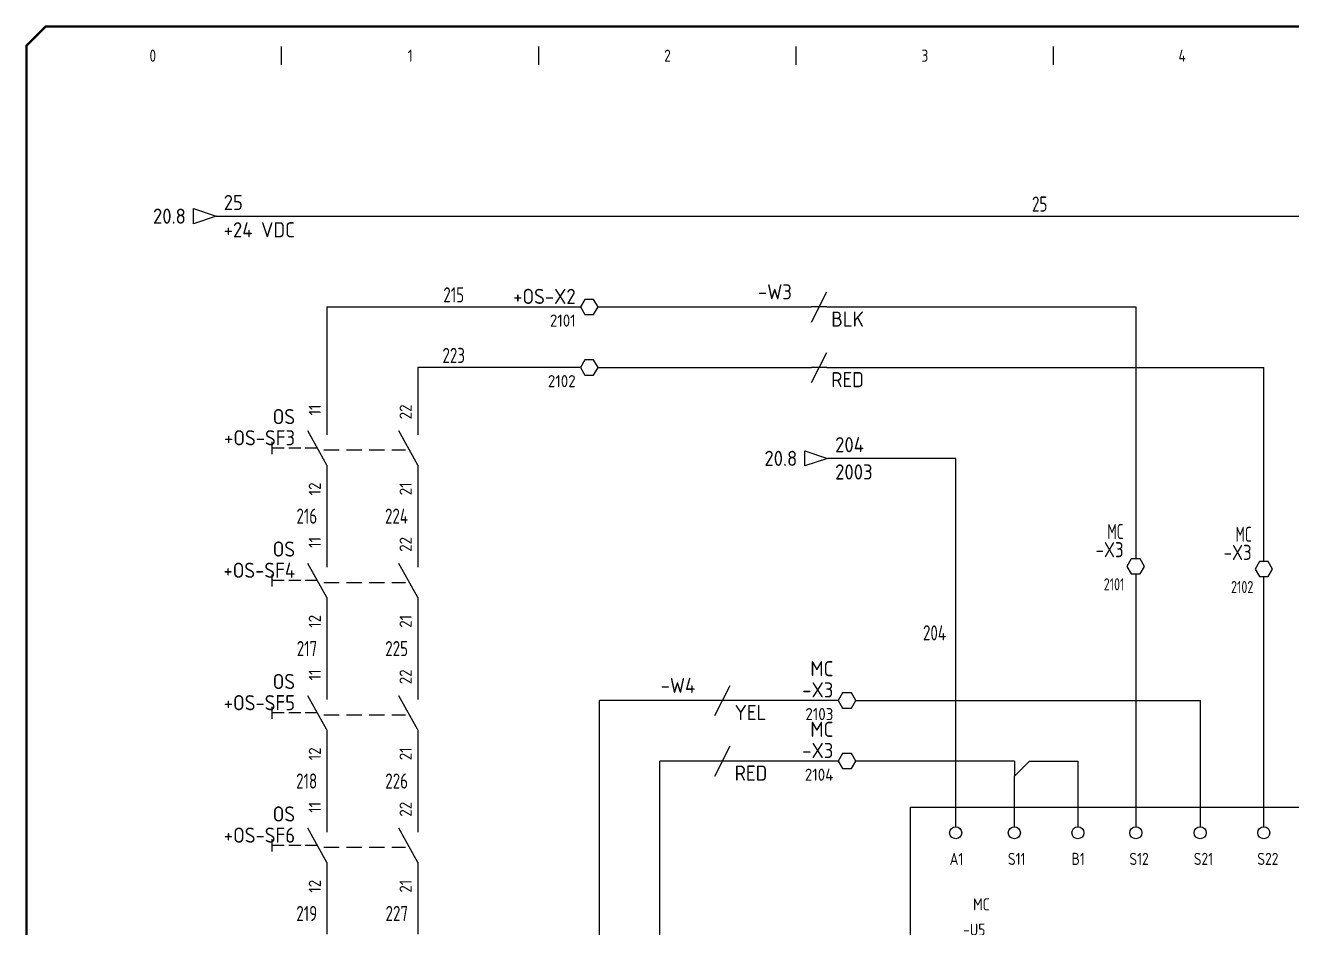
# Model space of a CAD drawing. Header units: millimetres. Extents: x 0 to 840, y 0 to 593.
# Drawn here: x 0.4 to 418.7, y 295 to 593 of the extents above; entities that cross this region are included whole.
import ezdxf
from ezdxf.enums import TextEntityAlignment as Align

# ---------------------------------------------------------------- set-up
doc = ezdxf.new("R2010")
doc.units = ezdxf.units.MM
doc.header["$LTSCALE"] = 10
doc.header["$MEASUREMENT"] = 0
doc.linetypes.add('DASHED', pattern=[0.75, 0.5, -0.25])
for name, color, linetype in [('BLK_1.0mm^2', 7, 'Continuous'), ('BLK_16.0mm^2', 7, 'Continuous'), ('BLU_1.0mm^2', 5, 'Continuous'), ('DESC', 150, 'Continuous'), ('GRY_1.5mm^2', 9, 'Continuous'), ('LINK', 9, 'DASHED'), ('LOC', 8, 'Continuous'), ('MISC', 7, 'Continuous'), ('RED_0.5mm^2', 1, 'Continuous'), ('RED_1.0mm^2', 1, 'Continuous'), ('SYMS', 7, 'Continuous'), ('TAGS', 150, 'Continuous'), ('TERMS', 123, 'Continuous'), ('TITLE', 7, 'Continuous'), ('WIRENO', 72, 'Continuous'), ('WIREREF_DEST', 52, 'Continuous'), ('XREF', 7, 'Continuous'), ('YEL_1.0mm^2', 2, 'Continuous')]:
    doc.layers.add(name, color=color, linetype=linetype)
doc.styles.add('ITALIC', font='ITALIC')
doc.styles.add('SIMPLEX', font='simplex')
doc.styles.add('WD_IEC', font='isocp2.shx', dxfattribs={"width": 0.9, "height": 4})

# ---------------------------------------------------------------- blocks, each defined once
blk = doc.blocks.new('VDV1_28')
for centre in [(14.88, 72.25), (34.25, 72.25), (55.25, 72.25), (74.38, 72.25), (95.62, 72.25), (116.62, 72.25), (158.62, 72.25), (197.12, 72.25), (256.5, 72.25), (277.38, 72.25), (319.62, 72.25), (14.88, 8.5), (34, 8.5), (74.75, 8.5), (96, 8.5), (117, 8.5), (158.75, 8.5), (197.5, 8.5), (217.88, 8.5), (237.12, 8.5), (256.25, 8.5), (277.5, 8.5), (320, 8.5)]:
    blk.add_circle(centre, 2)
at = {"layer": 'BLK_16.0mm^2'}
blk.add_line((197.5, 6.5), (197.5, 6.5), dxfattribs=at)
at = {"layer": 'SYMS'}
for p, q in [((0, 80.75), (337, 80.75)), ((0, 0), (0, 80.75)), ((337, 80.75), (337, 0)), ((337, 0), (0, 0))]:
    blk.add_line(p, q, dxfattribs=at)
at = {"style": 'WD_IEC', "flags": 1}
for tag, p, height in [('X4TERM01', (12.88, 72.25), 0.256), ('X2TERM01', (14.88, 74.25), 0.256), ('X2TERM02', (34.25, 74.25), 0.256), ('X2TERM03', (55.25, 74.25), 0.256), ('X2TERM04', (74.38, 74.25), 0.256), ('X2TERM05', (95.62, 74.25), 0.256), ('X2TERM06', (116.62, 74.25), 0.256), ('X2TERM07', (158.62, 74.25), 0.256), ('X2TERM08', (197.12, 74.25), 0.256), ('X2TERM09', (256.5, 74.25), 0.256), ('X2TERM10', (277.38, 74.25), 0.256), ('X2TERM11', (319.62, 74.25), 0.256), ('X1TERM11', (321.62, 72.25), 0.256), ('X4TERM12', (12.88, 8.5), 0.256), ('X1TERM23', (322, 8.5), 0.256), ('X8TERM12', (14.88, 6.5), 0.256), ('X8TERM13', (34, 6.5), 0.256), ('X8TERM14', (74.75, 6.5), 0.256), ('X8TERM15', (96, 6.5), 0.256), ('X8TERM16', (117, 6.5), 0.256), ('X8TERM17', (158.75, 6.5), 0.256), ('X8TERM12', (197.5, 6.38), 0.005), ('X8TERM18', (197.5, 6.5), 0.256), ('X8TERM19', (217.88, 6.5), 0.256), ('X8TERM20', (237.12, 6.5), 0.256), ('X8TERM21', (256.25, 6.5), 0.256), ('X8TERM22', (277.5, 6.5), 0.256), ('X8TERM23', (320, 6.5), 0.256), ('FAMILY', (0, 0), 0.02), ('CAT', (0, 0), 0.02), ('MFG', (0, 0), 0.02), ('ASSYCODE', (0, 0), 0.02)]:
    blk.add_attdef(tag, p, '', height=height, dxfattribs=at)
at = {"style": 'WD_IEC'}
for tag, p in [('DESC1', (345.5, 44.62)), ('DESC2', (345.5, 38.25)), ('INST', (346.29, 29.39)), ('LOC', (347.11, 23.3))]:
    blk.add_attdef(tag, p, '', height=4, dxfattribs=at)
blk.add_attdef('TAG1', text='', height=4, dxfattribs=at).set_placement((21, 38.25), align=Align.CENTER)
at = {"layer": 'SYMS', "style": 'WD_IEC'}
for tag, p in [('TERM01', (12.88, 61.62)), ('TERM02', (32.12, 61.62)), ('TERM03', (53.12, 61.62)), ('TERM04', (72.25, 61.62)), ('TERM05', (93.5, 61.62)), ('TERM06', (114.5, 61.62)), ('TERM07', (156.5, 61.62)), ('TERM08', (195, 61.62)), ('TERM09', (247.95, 61.62)), ('TERM10', (268.83, 61.62)), ('TERM11', (310.62, 61.62)), ('TERM12', (10.62, 14.88)), ('TERM13', (29.75, 14.88)), ('TERM14', (63.88, 14.88)), ('TERM15', (92.12, 14.88)), ('TERM16', (113.12, 14.88)), ('TERM17', (156.62, 14.88)), ('TERM18', (195.38, 14.88)), ('TERM19', (214.27, 14.88)), ('TERM20', (233.52, 14.88)), ('TERM21', (253.43, 14.88)), ('TERM22', (274.08, 14.88)), ('TERM23', (317.88, 14.88))]:
    blk.add_attdef(tag, p, '', height=4, dxfattribs=at)
blk = doc.blocks.new('acade_title')
at = {"layer": 'SYMS'}
for p, q in [((85, 580), (85, 586)), ((170, 580), (170, 586)), ((255, 580), (255, 586)), ((340, 580), (340, 586))]:
    blk.add_line(p, q, dxfattribs=at)
at = {"layer": 'TITLE', "const_width": 0.784}
blk.add_lwpolyline([(765.79, 7.07), (765.79, 586.36), (759.5, 592.64), (7.07, 592.64), (0.79, 586.36), (0.79, 7.07), (7.07, 0.79), (759.5, 0.79)], close=True, dxfattribs=at)
at = {"layer": 'SYMS', "style": 'WD_IEC', "width": 0.9}
for s, p in [('0', (42.5, 581)), ('1', (127.5, 581)), ('2', (212.5, 581)), ('3', (297.5, 581)), ('4', (382.5, 581))]:
    blk.add_text(s, height=4, dxfattribs=at).set_placement(p, align=Align.CENTER)
at = {"layer": 'TITLE', "color": 1, "style": 'ITALIC'}
for tag, height, p in [('TITLE#1', 3, (806.47, 85.58)), ('TITLE#2', 3, (806.47, 80.5)), ('TITLE#3', 3, (806.47, 75.41)), ('TITLE#4', 3, (806.47, 70.33)), ('DWG#', 4, (806.47, 20.76))]:
    blk.add_attdef(tag, text='', height=height, dxfattribs=at).set_placement(p, align=Align.CENTER)
at = {"layer": 'TITLE', "color": 1, "style": 'SIMPLEX'}
blk.add_attdef('CAD#', (772.63, 49.19), '', height=2.5, rotation=90, dxfattribs=at)
at = {"layer": 'TITLE', "color": 1}
for tag, p, height, style in [('ENGINEER', (783.37, 49.19), 2.5, 'ITALIC'), ('CHKDBY', (813.2, 49.2), 2.5, 'ITALIC'), ('JOB#', (789.06, 41.3), 2.5, 'SIMPLEX'), ('DRAWNBY', (814.95, 41.3), 2.5, 'ITALIC'), ('SCALE', (786.29, 33.76), 2.5, 'SIMPLEX'), ('DATE', (812.8, 33.76), 2.5, 'SIMPLEX'), ('SHTS', (815.9, 6.29), 4, 'ITALIC')]:
    blk.add_attdef(tag, p, '', height=height, dxfattribs=dict(at, style=style))
at = {"layer": 'TITLE', "color": 1, "style": 'ITALIC'}
blk.add_attdef('SH#', text='', height=4, dxfattribs=at).set_placement((799.54, 6.29), align=Align.RIGHT)
at = {"layer": 'TITLE', "color": 7, "flags": 9}
blk.add_attdef('WD_TB', (782.91, 0.79), '', height=3.14, dxfattribs=at)
blk = doc.blocks.new('VSW21')
for p, q in [((0, 7.5), (0, 2.5)), ((0, -2.5), (-3.125, 3.125)), ((0, -2.5), (0, -7.5))]:
    blk.add_line(p, q)
at = {"style": 'WD_IEC'}
for tag, p in [('INST', (-5.25, 7.75)), ('LOC', (-5.25, 4.25)), ('TAG2', (-5.25, 0.75)), ('XREF', (-5.25, -3.75)), ('DESC1', (-5.25, -7.6)), ('DESC2', (-5.25, -11.1)), ('DESC3', (-5.25, -14.6)), ('WDTAGALT', (-5, -18))]:
    blk.add_attdef(tag, text='', height=2.5, dxfattribs=at).set_placement(p, align=Align.RIGHT)
blk.add_attdef('TERM01', text='', height=2, rotation=90, dxfattribs=at).set_placement((-1, 7.5), align=Align.RIGHT)
at = {"style": 'WD_IEC', "flags": 1}
for tag, p, height in [('X2TERM01', (0, 7.5), 0.32), ('X4LINK', (-2, 0), 0.32), ('X1LINK', (-0.5, 0), 0.32), ('CONTACT', (4, -3.5), 1), ('FAMILY', (4, -5), 1), ('COMMON', (5.25, -4.75), 1), ('X8TERM02', (0, -7.5), 0.32)]:
    blk.add_attdef(tag, p, '', height=height, dxfattribs=at)
at = {"style": 'WD_IEC'}
blk.add_attdef('TERM02', (-1, -7.5), '', height=2, rotation=90, dxfattribs=at)
blk = doc.blocks.new('VSW11')
for p, q in [((0, 7.5), (0, 2.5)), ((0, -2.5), (-3.125, 3.125)), ((-9.0625, -0.6875), (-9.0625, 1.3125)), ((-7.0625, 0.3125), (-9.0625, 0.3125)), ((-4.3125, 0.3125), (-6.3125, 0.3125)), ((-1.5625, 0.3125), (-3.5625, 0.3125)), ((0, -2.5), (0, -7.5))]:
    blk.add_line(p, q)
at = {"style": 'WD_IEC'}
for tag, p in [('INST', (-5.25, 7.75)), ('LOC', (-5.25, 4.75)), ('TAG1', (-5.25, 1.75)), ('DESC1', (-5.25, -11.85)), ('DESC2', (-5.25, -14.85)), ('DESC3', (-5.25, -17.85))]:
    blk.add_attdef(tag, text='', height=2.5, dxfattribs=at).set_placement(p, align=Align.RIGHT)
blk.add_attdef('TERM01', text='', height=2, rotation=90, dxfattribs=at).set_placement((-1, 7.5), align=Align.RIGHT)
at = {"style": 'WD_IEC', "flags": 1}
for tag, p, height in [('X2TERM01', (0, 7.5), 0.32), ('CONTACT', (0.5, 4.5), 1), ('COMMON', (1.75, 3.25), 1), ('X4LINK', (-3, 0), 0.32), ('X1LINK', (-0.5, 0), 0.32), ('ASSYCODE', (1, -4), 1), ('FAMILY', (1, -5.5), 1), ('CATDESC', (1, -7), 1), ('X8TERM02', (0, -7.5), 0.32)]:
    blk.add_attdef(tag, p, '', height=height, dxfattribs=at)
at = {"style": 'WD_IEC'}
blk.add_attdef('TERM02', (-1, -7.5), '', height=2, rotation=90, dxfattribs=at)
at = {"style": 'WD_IEC', "flags": 9}
for tag, p in [('MFG', (-5.75, -2.75)), ('CAT', (-5.75, -5.25))]:
    blk.add_attdef(tag, text='', height=1.5, dxfattribs=at).set_placement(p, align=Align.RIGHT)
at = {"lineweight": 15, "style": 'WD_IEC'}
for tag, p in [('XREF', (-5.25, -8.85)), ('WDTAGALT', (-5.25, -20.85))]:
    blk.add_attdef(tag, text='', height=2.5, dxfattribs=at).set_placement(p, align=Align.RIGHT)
blk = doc.blocks.new('HW02')
for p, q in [((-1.25, -2.5), (1.25, 2.5)), ((1.25, 0), (-1.25, 0))]:
    blk.add_line(p, q)
at = {"style": 'WD_IEC', "flags": 1}
for tag, p in [('INST', (-4.5, 8.25)), ('LOC', (-4.5, 4.75)), ('XREF', (-4.5, -3.75)), ('DESC1', (-4.5, -7.75)), ('DESC2', (-4.5, -11.25)), ('DESC3', (-4.5, -14.75))]:
    blk.add_attdef(tag, text='', height=2.5, dxfattribs=at).set_placement(p, align=Align.RIGHT)
at = {"style": 'WD_IEC'}
blk.add_attdef('TAG2', text='', height=2.5, dxfattribs=at).set_placement((-4.5, 1.25), align=Align.RIGHT)
at = {"style": 'WD_IEC', "flags": 1}
for tag, p, height in [('X4TERM01', (-1.25, 0), 0.36), ('X2LINK', (0, 1), 0.32), ('X1TERM01', (1.25, 0), 0.36), ('X8LINK', (0, -1), 0.32), ('FAMILY', (3.06, -11.76), 1)]:
    blk.add_attdef(tag, p, '', height=height, dxfattribs=at)
at = {"style": 'WD_IEC'}
blk.add_attdef('RATING1', text='', height=2.5, dxfattribs=at).set_placement((2, -2), align=Align.MIDDLE_LEFT)
blk = doc.blocks.new('HW01')
for p, q in [((-1.25, -2.5), (1.25, 2.5)), ((1.25, 0), (-1.25, 0))]:
    blk.add_line(p, q)
at = {"style": 'WD_IEC', "flags": 1}
for tag, p in [('INST', (-4.5, 8.25)), ('LOC', (-4.5, 4.75)), ('XREF', (-4.5, -3.75)), ('DESC1', (-4.5, -7.75)), ('DESC2', (-4.5, -11.25)), ('DESC3', (-4.5, -14.75))]:
    blk.add_attdef(tag, text='', height=2.5, dxfattribs=at).set_placement(p, align=Align.RIGHT)
at = {"style": 'WD_IEC'}
blk.add_attdef('TAG1', text='', height=2.5, dxfattribs=at).set_placement((-4.5, 1.25), align=Align.RIGHT)
at = {"style": 'WD_IEC', "flags": 1}
for tag, p, height in [('X4TERM01', (-1.25, 0), 0.36), ('X2LINK', (0, 1), 0.32), ('X1TERM01', (1.25, 0), 0.36), ('X8LINK', (0, -1), 0.32), ('MFG', (3.06, -7.26), 1), ('CAT', (3.06, -8.76), 1), ('ASSYCODE', (3.06, -10.26), 1), ('FAMILY', (3.06, -11.76), 1), ('CATDESC', (3.06, -13.26), 1)]:
    blk.add_attdef(tag, p, '', height=height, dxfattribs=at)
at = {"style": 'WD_IEC'}
blk.add_attdef('RATING1', text='', height=2.5, dxfattribs=at).set_placement((2, -2), align=Align.MIDDLE_LEFT)
blk = doc.blocks.new('HA1D3')
blk.add_lwpolyline([(0, 0), (-3.75, -1.25), (-3.75, 1.25)], close=True)
at = {"style": 'WD_IEC', "flags": 1}
blk.add_attdef('SIGCODE', text='', height=1, dxfattribs=at).set_placement((-2.5, 1.8), align=Align.RIGHT)
at = {"style": 'WD_IEC'}
for tag, p, height, flags in [('WIRENO', (1.25, 1), 2.5, 8), ('X1TERM01', (0, 0), 0.32, 1)]:
    blk.add_attdef(tag, p, '', height=height, dxfattribs=dict(at, flags=flags))
blk.add_attdef('XREF', text='', height=2.5, dxfattribs=at).set_placement((-5, 0), align=Align.MIDDLE_RIGHT)
blk.add_attdef('DESC1', text='', height=2.5, dxfattribs=at).set_placement((1.25, -1), align=Align.TOP_LEFT)
blk = doc.blocks.new('HT0003')
blk.add_lwpolyline([(0.72, -1.25), (1.44, 0), (0.72, 1.25), (-0.72, 1.25), (-1.44, 0), (-0.72, -1.25)], close=True)
at = {"style": 'WD_IEC', "flags": 1}
for tag, p, height in [('ASSYCODE', (2.75, 10.75), 1), ('CATDESC', (2.75, 9.25), 1), ('MFG', (2.75, 7.25), 1.5), ('CAT', (2.75, 4.75), 1.5), ('X2PIN01', (0, 2.25), 0.25), ('X2TERMDESC01', (0, 1.75), 0.4), ('X4TERM01', (-1.44, 0), 0.25), ('X4PIN01', (-1.25, 1), 0.25), ('X4TERMDESC01', (-1.25, 0.5), 0.4), ('STRIPSEQ', (0, 0), 0.025), ('X2TERM01', (0, 1.25), 0.25), ('X8PIN01', (0, -0.25), 0.25), ('X1PIN01', (1.25, 1), 0.25), ('X1TERMDESC01', (1.25, 0.5), 0.4), ('X1TERM01', (1.44, 0), 0.25), ('LINKTERM', (0, -0.04), 0.025), ('X8TERM01', (0, -1.25), 0.25), ('X8TERMDESC01', (0, -0.75), 0.4)]:
    blk.add_attdef(tag, p, '', height=height, dxfattribs=at)
at = {"style": 'WD_IEC'}
for tag, p in [('INST', (-2.25, 6.5)), ('LOC', (-2.25, 3.5)), ('DESC1', (-2.25, -6.25)), ('DESC2', (-2.25, -9.25)), ('DESC3', (-2.25, -12.25))]:
    blk.add_attdef(tag, text='', height=2.5, dxfattribs=at).set_placement(p, align=Align.RIGHT)
at = {"style": 'WD_IEC', "flags": 8}
for tag, height, p in [('TAGSTRIP', 2.5, (-2.25, 0.5)), ('TERM01', 2, (-2.25, -3.25))]:
    blk.add_attdef(tag, text='', height=height, dxfattribs=at).set_placement(p, align=Align.RIGHT)
blk = doc.blocks.new('WD_WNH')
at = {"linetype": 'Continuous', "style": 'WD_IEC', "width": 0.8}
blk.add_attdef('WIRENO', text='', height=2.5, dxfattribs=at).set_placement((0, 0.75), align=Align.CENTER)
at = {"style": 'WD_IEC', "flags": 1}
for tag, p in [('W08USER', (0, 0.375)), ('W04USER', (0, 0.875)), ('W05USER', (0, 0.75)), ('W09USER', (0, 0.25)), ('W03USER', (0, 1)), ('W06USER', (0, 0.625)), ('W07USER', (0, 0.5)), ('W02USER', (0, 1.125)), ('W01USER', (0, 1.25)), ('W10USER', (0, 0.125))]:
    blk.add_attdef(tag, text='', height=0.08, dxfattribs=at).set_placement(p, align=Align.CENTER)
blk = doc.blocks.new('WD_WNV')
at = {"linetype": 'Continuous', "style": 'WD_IEC', "width": 0.8}
blk.add_attdef('WIRENO', text='', height=2.5, dxfattribs=at).set_placement((-1.6, 0), align=Align.MIDDLE_RIGHT)
at = {"style": 'WD_IEC', "flags": 1}
for tag, p in [('W08USER', (-1, 0.375)), ('W04USER', (-1, 0.875)), ('W05USER', (-1, 0.75)), ('W09USER', (-1, 0.25)), ('W03USER', (-1, 1)), ('W06USER', (-1, 0.625)), ('W07USER', (-1, 0.5)), ('W02USER', (-1, 1.125)), ('W01USER', (-1, 1.25)), ('W10USER', (-1, 0.125))]:
    blk.add_attdef(tag, text='', height=0.08, dxfattribs=at).set_placement(p, align=Align.CENTER)
blk = doc.blocks.new('VT0003')
blk.add_lwpolyline([(0.72, -1.25), (1.44, 0), (0.72, 1.25), (-0.72, 1.25), (-1.44, 0), (-0.72, -1.25)], close=True)
at = {"style": 'WD_IEC', "flags": 1}
for tag, p, height in [('ASSYCODE', (2.75, 10.75), 1), ('CATDESC', (2.75, 9.25), 1), ('MFG', (2.75, 7.25), 1.5), ('CAT', (2.75, 4.75), 1.5), ('X2PIN01', (0, 2.25), 0.25), ('X2TERMDESC01', (0, 1.75), 0.4), ('X4TERM01', (-1.44, 0), 0.25), ('X4PIN01', (-1.25, 1), 0.25), ('X4TERMDESC01', (-1.25, 0.5), 0.4), ('STRIPSEQ', (0, 0), 0.025), ('X2TERM01', (0, 1.25), 0.25), ('X8PIN01', (0, -0.25), 0.25), ('X1PIN01', (1.25, 1), 0.25), ('X1TERMDESC01', (1.25, 0.5), 0.4), ('X1TERM01', (1.44, 0), 0.25), ('LINKTERM', (0, -0.04), 0.025), ('X8TERM01', (0, -1.25), 0.25), ('X8TERMDESC01', (0, -0.75), 0.4)]:
    blk.add_attdef(tag, p, '', height=height, dxfattribs=at)
at = {"style": 'WD_IEC'}
for tag, p in [('INST', (-2.25, 6.5)), ('LOC', (-2.25, 3.5)), ('DESC1', (-2.25, -6.25)), ('DESC2', (-2.25, -9.25)), ('DESC3', (-2.25, -12.25))]:
    blk.add_attdef(tag, text='', height=2.5, dxfattribs=at).set_placement(p, align=Align.RIGHT)
at = {"style": 'WD_IEC', "flags": 8}
for tag, height, p in [('TAGSTRIP', 2.5, (-2.25, 0.5)), ('TERM01', 2, (-2.25, -3.25))]:
    blk.add_attdef(tag, text='', height=height, dxfattribs=at).set_placement(p, align=Align.RIGHT)
blk = doc.blocks.new('HT0_184')
for p, q in [((0, 0), (-2.5, 0)), ((0, 0), (0, -2.5)), ((0, -2.5), (2.5, 0))]:
    blk.add_line(p, q)
at = {"style": 'WD_IEC', "flags": 1}
for tag, p in [('X4TERM01', (-2.5, 0)), ('X1TERM01', (2.5, 0)), ('WDWSEQ', (1.53, -1.26)), ('X8TERM01', (0, -2.5))]:
    blk.add_attdef(tag, p, '', height=0.4, dxfattribs=at)

msp = doc.modelspace()

# ---------------------------------------------------------------- linework, layer by layer
at = {"layer": 'BLK_1.0mm^2'}
for p, q in [((189.56, 500), (260.09, 500)), ((265.09, 500), (367.2, 500))]:
    msp.add_line(p, q, dxfattribs=at)
at = {"layer": 'BLU_1.0mm^2'}
msp.add_line((63.42, 530), (607.45, 530), dxfattribs=at)
at = {"layer": 'GRY_1.5mm^2'}
for p, q in [((367.2, 500), (367.14, 416.83)), ((409.45, 415.93), (409.45, 480)), ((307.7, 450), (265.37, 450)), ((307.7, 328.33), (307.7, 450)), ((367.14, 411.83), (367.2, 328.33)), ((409.45, 328.33), (409.45, 410.93)), ((274.67, 370.02), (388.45, 370.02)), ((388.45, 370.02), (388.45, 328.33)), ((322.07, 350.03), (274.67, 350)), ((332.07, 350.03), (348.07, 350.03)), ((348.07, 350.03), (348.07, 328.33)), ((327.07, 328.33), (327.07, 345.03))]:
    msp.add_line(p, q, dxfattribs=at)
at = {"layer": 'LINK'}
for points in [[(99, 452.79), (126, 452.79)], [(99, 409.04), (126, 409.04)], [(99, 365.29), (126, 365.29)], [(99, 321.54), (126, 321.54)]]:
    msp.add_lwpolyline(points, dxfattribs=at)
at = {"layer": 'RED_0.5mm^2'}
for p, q in [((100, 500), (100, 467.79)), ((100, 500), (183.79, 500)), ((130, 480), (130, 467.79)), ((183.79, 480), (130, 480)), ((100, 437.79), (100, 424.04)), ((130, 437.79), (130, 424.04)), ((100, 394.04), (100, 380.29)), ((130, 394.04), (130, 380.29)), ((100, 350.29), (100, 336.54)), ((130, 350.29), (130, 336.54)), ((100, 306.54), (100, 292.79)), ((130, 306.54), (130, 292.79))]:
    msp.add_line(p, q, dxfattribs=at)
at = {"layer": 'RED_1.0mm^2'}
for p, q in [((189.56, 480), (260.09, 480)), ((265.09, 480), (409.45, 480)), ((210, 130), (210, 350.03)), ((228.18, 350.03), (210, 350.03)), ((268.9, 350), (233.18, 350.03))]:
    msp.add_line(p, q, dxfattribs=at)
at = {"layer": 'YEL_1.0mm^2'}
for p, q in [((190, 150), (190, 370.02)), ((228.18, 370.02), (190, 370.02)), ((268.9, 370.02), (233.18, 370.02))]:
    msp.add_line(p, q, dxfattribs=at)

# ---------------------------------------------------------------- block references
at = {"layer": 'GRY_1.5mm^2', "xscale": 2, "yscale": 2, "zscale": 2}
msp.add_blockref('HT0_184', (327.07, 350.03), dxfattribs=at)
at = {"layer": 'SYMS'}
msp.add_blockref('acade_title', (0, 0), dxfattribs=at)
ref = msp.add_blockref('HA1D3', (63.42, 530), dxfattribs=dict(at, xscale=2, yscale=2, zscale=2))
ref.add_attrib('XREF', '20.8', dxfattribs={"layer": 'XREF', "height": 5, "style": 'WD_IEC'}).set_placement((53.42, 530), align=Align.MIDDLE_RIGHT)
ref.add_attrib('DESC1', '+24 VDC', dxfattribs={"layer": 'DESC', "height": 5, "style": 'WD_IEC'}).set_placement((65.92, 528), align=Align.TOP_LEFT)
ref.add_attrib('WIRENO', '25', (65.92, 532), dxfattribs={"layer": 'WIREREF_DEST', "height": 5, "style": 'WD_IEC', "flags": 8})
ref = msp.add_blockref('HW01', (262.59, 500), dxfattribs=dict(at, xscale=2, yscale=2, zscale=2))
ref.add_attrib('RATING1', 'BLK', dxfattribs={"layer": 'MISC', "height": 5, "style": 'WD_IEC'}).set_placement((266.59, 496), align=Align.MIDDLE_LEFT)
ref.add_attrib('TAG1', '-W3', dxfattribs={"layer": 'TAGS', "height": 5, "style": 'WD_IEC'}).set_placement((253.59, 502.5), align=Align.RIGHT)
ref = msp.add_blockref('HT0003', (186.67, 500), dxfattribs=dict(at, xscale=2, yscale=2, zscale=2))
ref.add_attrib('TERM01', '2101', dxfattribs={"layer": 'TERMS', "height": 4, "style": 'WD_IEC', "flags": 8}).set_placement((182.17, 493.5), align=Align.RIGHT)
ref.add_attrib('TAGSTRIP', '+OS-X2', dxfattribs={"layer": 'TAGS', "height": 5, "style": 'WD_IEC', "flags": 8}).set_placement((182.17, 501), align=Align.RIGHT)
ref = msp.add_blockref('HT0003', (186.67, 480), dxfattribs=dict(at, xscale=2, yscale=2, zscale=2))
ref.add_attrib('TERM01', '2102', dxfattribs={"layer": 'TERMS', "height": 4, "style": 'WD_IEC', "flags": 8}).set_placement((182.17, 473.5), align=Align.RIGHT)
ref = msp.add_blockref('HW02', (262.59, 480), dxfattribs=dict(at, xscale=2, yscale=2, zscale=2))
ref.add_attrib('RATING1', 'RED', dxfattribs={"layer": 'MISC', "height": 5, "style": 'WD_IEC'}).set_placement((266.59, 476), align=Align.MIDDLE_LEFT)
ref = msp.add_blockref('VSW11', (100, 452.79), dxfattribs=dict(at, xscale=2, yscale=2, zscale=2))
ref.add_attrib('TERM02', '12', (98, 437.79), dxfattribs={"layer": 'TERMS', "height": 4, "rotation": 90, "style": 'WD_IEC'})
ref.add_attrib('TERM01', '11', dxfattribs={"layer": 'TERMS', "height": 4, "rotation": 90, "style": 'WD_IEC'}).set_placement((98, 467.79), align=Align.RIGHT)
ref.add_attrib('LOC', 'OS', dxfattribs={"layer": 'LOC', "height": 5, "style": 'WD_IEC'}).set_placement((89.5, 461.29), align=Align.RIGHT)
ref.add_attrib('TAG1', '+OS-SF3', dxfattribs={"layer": 'TAGS', "height": 5, "style": 'WD_IEC'}).set_placement((89.5, 454.29), align=Align.RIGHT)
ref = msp.add_blockref('VSW21', (130, 452.79), dxfattribs=dict(at, xscale=2, yscale=2, zscale=2))
ref.add_attrib('TERM02', '21', (128, 437.79), dxfattribs={"layer": 'TERMS', "height": 4, "rotation": 90, "style": 'WD_IEC'})
ref.add_attrib('TERM01', '22', dxfattribs={"layer": 'TERMS', "height": 4, "rotation": 90, "style": 'WD_IEC'}).set_placement((128, 467.79), align=Align.RIGHT)
ref = msp.add_blockref('HA1D3', (265.37, 450), dxfattribs=dict(at, xscale=2, yscale=2, zscale=2))
ref.add_attrib('XREF', '20.8', dxfattribs={"layer": 'XREF', "height": 5, "style": 'WD_IEC'}).set_placement((255.37, 450), align=Align.MIDDLE_RIGHT)
ref.add_attrib('DESC1', '2003', dxfattribs={"layer": 'DESC', "height": 5, "style": 'WD_IEC'}).set_placement((267.87, 448), align=Align.TOP_LEFT)
ref.add_attrib('WIRENO', '204', (267.87, 452), dxfattribs={"layer": 'WIREREF_DEST', "height": 5, "style": 'WD_IEC', "flags": 8})
ref = msp.add_blockref('VT0003', (367.14, 414.33), dxfattribs=dict(at, xscale=2, yscale=2, zscale=2))
ref.add_attrib('TERM01', '2101', dxfattribs={"layer": 'TERMS', "linetype": 'Continuous', "height": 4, "style": 'WD_IEC', "width": 0.8, "flags": 8}).set_placement((360.01, 408.39), align=Align.MIDDLE_CENTER)
ref.add_attrib('LOC', 'MC', dxfattribs={"layer": 'LOC', "height": 5, "style": 'WD_IEC', "width": 0.7}).set_placement((363.14, 423.33), align=Align.RIGHT)
ref.add_attrib('TAGSTRIP', '-X3', dxfattribs={"layer": 'TAGS', "linetype": 'Continuous', "height": 5, "style": 'WD_IEC', "width": 0.9, "flags": 8}).set_placement((363.14, 417.33), align=Align.RIGHT)
ref = msp.add_blockref('VT0003', (409.45, 413.43), dxfattribs=dict(at, xscale=2, yscale=2, zscale=2))
ref.add_attrib('TERM01', '2102', dxfattribs={"layer": 'TERMS', "linetype": 'Continuous', "height": 4, "style": 'WD_IEC', "width": 0.8, "flags": 8}).set_placement((402.32, 407.49), align=Align.MIDDLE_CENTER)
ref.add_attrib('LOC', 'MC', dxfattribs={"layer": 'LOC', "height": 5, "style": 'WD_IEC', "width": 0.7}).set_placement((405.45, 422.43), align=Align.RIGHT)
ref.add_attrib('TAGSTRIP', '-X3', dxfattribs={"layer": 'TAGS', "linetype": 'Continuous', "height": 5, "style": 'WD_IEC', "width": 0.9, "flags": 8}).set_placement((405.45, 416.43), align=Align.RIGHT)
ref = msp.add_blockref('VSW11', (100, 409.04), dxfattribs=dict(at, xscale=2, yscale=2, zscale=2))
ref.add_attrib('TERM02', '12', (98, 394.04), dxfattribs={"layer": 'TERMS', "height": 4, "rotation": 90, "style": 'WD_IEC'})
ref.add_attrib('TERM01', '11', dxfattribs={"layer": 'TERMS', "height": 4, "rotation": 90, "style": 'WD_IEC'}).set_placement((98, 424.04), align=Align.RIGHT)
ref.add_attrib('LOC', 'OS', dxfattribs={"layer": 'LOC', "height": 5, "style": 'WD_IEC'}).set_placement((89.5, 417.54), align=Align.RIGHT)
ref.add_attrib('TAG1', '+OS-SF4', dxfattribs={"layer": 'TAGS', "height": 5, "style": 'WD_IEC'}).set_placement((89.5, 410.54), align=Align.RIGHT)
ref = msp.add_blockref('VSW21', (130, 409.04), dxfattribs=dict(at, xscale=2, yscale=2, zscale=2))
ref.add_attrib('TERM02', '21', (128, 394.04), dxfattribs={"layer": 'TERMS', "height": 4, "rotation": 90, "style": 'WD_IEC'})
ref.add_attrib('TERM01', '22', dxfattribs={"layer": 'TERMS', "height": 4, "rotation": 90, "style": 'WD_IEC'}).set_placement((128, 424.04), align=Align.RIGHT)
ref = msp.add_blockref('HT0003', (271.79, 370.02), dxfattribs=dict(at, xscale=2, yscale=2, zscale=2))
ref.add_attrib('TERM01', '2103', dxfattribs={"layer": 'TERMS', "height": 4, "style": 'WD_IEC', "flags": 8}).set_placement((267.29, 363.52), align=Align.RIGHT)
ref.add_attrib('LOC', 'MC', dxfattribs={"layer": 'LOC', "height": 5, "style": 'WD_IEC'}).set_placement((267.29, 378.02), align=Align.RIGHT)
ref.add_attrib('TAGSTRIP', '-X3', dxfattribs={"layer": 'TAGS', "height": 5, "style": 'WD_IEC', "flags": 8}).set_placement((267.29, 371.02), align=Align.RIGHT)
ref = msp.add_blockref('VSW11', (100, 365.29), dxfattribs=dict(at, xscale=2, yscale=2, zscale=2))
ref.add_attrib('TERM02', '12', (98, 350.29), dxfattribs={"layer": 'TERMS', "height": 4, "rotation": 90, "style": 'WD_IEC'})
ref.add_attrib('TERM01', '11', dxfattribs={"layer": 'TERMS', "height": 4, "rotation": 90, "style": 'WD_IEC'}).set_placement((98, 380.29), align=Align.RIGHT)
ref.add_attrib('LOC', 'OS', dxfattribs={"layer": 'LOC', "height": 5, "style": 'WD_IEC'}).set_placement((89.5, 373.79), align=Align.RIGHT)
ref.add_attrib('TAG1', '+OS-SF5', dxfattribs={"layer": 'TAGS', "height": 5, "style": 'WD_IEC'}).set_placement((89.5, 366.79), align=Align.RIGHT)
ref = msp.add_blockref('VSW21', (130, 365.29), dxfattribs=dict(at, xscale=2, yscale=2, zscale=2))
ref.add_attrib('TERM02', '21', (128, 350.29), dxfattribs={"layer": 'TERMS', "height": 4, "rotation": 90, "style": 'WD_IEC'})
ref.add_attrib('TERM01', '22', dxfattribs={"layer": 'TERMS', "height": 4, "rotation": 90, "style": 'WD_IEC'}).set_placement((128, 380.29), align=Align.RIGHT)
ref = msp.add_blockref('HW01', (230.68, 370.02), dxfattribs=dict(at, xscale=2, yscale=2, zscale=2))
ref.add_attrib('RATING1', 'YEL', dxfattribs={"layer": 'MISC', "height": 5, "style": 'WD_IEC'}).set_placement((234.68, 366.02), align=Align.MIDDLE_LEFT)
ref.add_attrib('TAG1', '-W4', dxfattribs={"layer": 'TAGS', "height": 5, "style": 'WD_IEC'}).set_placement((221.68, 372.52), align=Align.RIGHT)
ref = msp.add_blockref('HT0003', (271.79, 350), dxfattribs=dict(at, xscale=2, yscale=2, zscale=2))
ref.add_attrib('TERM01', '2104', dxfattribs={"layer": 'TERMS', "height": 4, "style": 'WD_IEC', "flags": 8}).set_placement((267.29, 343.5), align=Align.RIGHT)
ref.add_attrib('LOC', 'MC', dxfattribs={"layer": 'LOC', "height": 5, "style": 'WD_IEC'}).set_placement((267.29, 358), align=Align.RIGHT)
ref.add_attrib('TAGSTRIP', '-X3', dxfattribs={"layer": 'TAGS', "height": 5, "style": 'WD_IEC', "flags": 8}).set_placement((267.29, 351), align=Align.RIGHT)
ref = msp.add_blockref('HW02', (230.68, 350.03), dxfattribs=dict(at, xscale=2, yscale=2, zscale=2))
ref.add_attrib('RATING1', 'RED', dxfattribs={"layer": 'MISC', "height": 5, "style": 'WD_IEC'}).set_placement((234.68, 346.03), align=Align.MIDDLE_LEFT)
ref = msp.add_blockref('VSW11', (100, 321.54), dxfattribs=dict(at, xscale=2, yscale=2, zscale=2))
ref.add_attrib('TERM02', '12', (98, 306.54), dxfattribs={"layer": 'TERMS', "height": 4, "rotation": 90, "style": 'WD_IEC'})
ref.add_attrib('TERM01', '11', dxfattribs={"layer": 'TERMS', "height": 4, "rotation": 90, "style": 'WD_IEC'}).set_placement((98, 336.54), align=Align.RIGHT)
ref.add_attrib('LOC', 'OS', dxfattribs={"layer": 'LOC', "height": 5, "style": 'WD_IEC'}).set_placement((89.5, 330.04), align=Align.RIGHT)
ref.add_attrib('TAG1', '+OS-SF6', dxfattribs={"layer": 'TAGS', "height": 5, "style": 'WD_IEC'}).set_placement((89.5, 323.04), align=Align.RIGHT)
ref = msp.add_blockref('VSW21', (130, 321.54), dxfattribs=dict(at, xscale=2, yscale=2, zscale=2))
ref.add_attrib('TERM02', '21', (128, 306.54), dxfattribs={"layer": 'TERMS', "height": 4, "rotation": 90, "style": 'WD_IEC'})
ref.add_attrib('TERM01', '22', dxfattribs={"layer": 'TERMS', "height": 4, "rotation": 90, "style": 'WD_IEC'}).set_placement((128, 336.54), align=Align.RIGHT)
ref = msp.add_blockref('VDV1_28', (292.82, 254.08), dxfattribs=at)
ref.add_attrib('TERM23', 'Y44', (610.7, 268.95), dxfattribs={"layer": 'TERMS', "height": 4, "style": 'WD_IEC', "width": 0.9})
ref.add_attrib('TERM22', '24', (566.9, 268.95), dxfattribs={"layer": 'TERMS', "height": 4, "style": 'WD_IEC', "width": 0.9})
ref.add_attrib('TERM21', '14', (546.25, 268.95), dxfattribs={"layer": 'TERMS', "height": 4, "style": 'WD_IEC', "width": 0.9})
ref.add_attrib('TERM20', 'S32', (526.35, 268.95), dxfattribs={"layer": 'TERMS', "height": 4, "style": 'WD_IEC', "width": 0.9})
ref.add_attrib('TERM19', 'S31', (507.1, 268.95), dxfattribs={"layer": 'TERMS', "height": 4, "style": 'WD_IEC', "width": 0.9})
ref.add_attrib('TERM18', 'Y4', (488.2, 268.95), dxfattribs={"layer": 'TERMS', "height": 4, "style": 'WD_IEC', "width": 0.9})
ref.add_attrib('TERM17', 'Y3', (449.45, 268.95), dxfattribs={"layer": 'TERMS', "height": 4, "style": 'WD_IEC', "width": 0.9})
ref.add_attrib('TERM16', 'S34', (405.95, 268.95), dxfattribs={"layer": 'TERMS', "height": 4, "style": 'WD_IEC', "width": 0.9})
ref.add_attrib('TERM15', 'S42', (384.95, 268.95), dxfattribs={"layer": 'TERMS', "height": 4, "style": 'WD_IEC', "width": 0.9})
ref.add_attrib('TERM14', 'S33/34', (356.7, 268.95), dxfattribs={"layer": 'TERMS', "height": 4, "style": 'WD_IEC', "width": 0.9})
ref.add_attrib('TERM13', 'PE', (322.57, 268.95), dxfattribs={"layer": 'TERMS', "height": 4, "style": 'WD_IEC', "width": 0.9})
ref.add_attrib('TERM12', 'A2', (303.45, 268.95), dxfattribs={"layer": 'TERMS', "height": 4, "style": 'WD_IEC', "width": 0.9})
ref.add_attrib('TERM11', 'Y33/34', (603.45, 315.7), dxfattribs={"layer": 'TERMS', "height": 4, "style": 'WD_IEC', "width": 0.9})
ref.add_attrib('TERM10', '23', (561.65, 315.7), dxfattribs={"layer": 'TERMS', "height": 4, "style": 'WD_IEC', "width": 0.9})
ref.add_attrib('TERM09', '13', (540.77, 315.7), dxfattribs={"layer": 'TERMS', "height": 4, "style": 'WD_IEC', "width": 0.9})
ref.add_attrib('TERM08', 'Y2', (487.82, 315.7), dxfattribs={"layer": 'TERMS', "height": 4, "style": 'WD_IEC', "width": 0.9})
ref.add_attrib('TERM07', 'Y1', (449.32, 315.7), dxfattribs={"layer": 'TERMS', "height": 4, "style": 'WD_IEC', "width": 0.9})
ref.add_attrib('TERM06', 'S22', (407.32, 315.7), dxfattribs={"layer": 'TERMS', "height": 4, "style": 'WD_IEC', "width": 0.9})
ref.add_attrib('TERM05', 'S21', (386.32, 315.7), dxfattribs={"layer": 'TERMS', "height": 4, "style": 'WD_IEC', "width": 0.9})
ref.add_attrib('TERM04', 'S12', (365.07, 315.7), dxfattribs={"layer": 'TERMS', "height": 4, "style": 'WD_IEC', "width": 0.9})
ref.add_attrib('TERM03', 'B1', (345.95, 315.7), dxfattribs={"layer": 'TERMS', "height": 4, "style": 'WD_IEC', "width": 0.9})
ref.add_attrib('TERM02', 'S11', (324.95, 315.7), dxfattribs={"layer": 'TERMS', "height": 4, "style": 'WD_IEC', "width": 0.9})
ref.add_attrib('TERM01', 'A1', (305.7, 315.7), dxfattribs={"layer": 'TERMS', "height": 4, "style": 'WD_IEC', "width": 0.9})
ref.add_attrib('LOC', 'MC', (313.44, 300.68), dxfattribs={"layer": 'LOC', "height": 4, "style": 'WD_IEC', "width": 0.9})
ref.add_attrib('TAG1', '-U5', dxfattribs={"layer": 'TAGS', "height": 4, "style": 'WD_IEC', "width": 0.9}).set_placement((313.82, 292.33), align=Align.CENTER)
at = {"layer": 'WIRENO'}
ref = msp.add_blockref('WD_WNH', (335.43, 530), dxfattribs=dict(at, xscale=2, yscale=2, zscale=2))
ref.add_attrib('WIRENO', '25', dxfattribs={"linetype": 'Continuous', "height": 5, "style": 'WD_IEC', "width": 0.8}).set_placement((335.43, 531.5), align=Align.CENTER)
ref = msp.add_blockref('WD_WNH', (141.89, 500), dxfattribs=dict(at, xscale=2, yscale=2, zscale=2))
ref.add_attrib('WIRENO', '215', dxfattribs={"linetype": 'Continuous', "height": 5, "style": 'WD_IEC', "width": 0.8}).set_placement((141.89, 501.5), align=Align.CENTER)
ref = msp.add_blockref('WD_WNH', (141.89, 480), dxfattribs=dict(at, xscale=2, yscale=2, zscale=2))
ref.add_attrib('WIRENO', '223', dxfattribs={"linetype": 'Continuous', "height": 5, "style": 'WD_IEC', "width": 0.8}).set_placement((141.89, 481.5), align=Align.CENTER)
ref = msp.add_blockref('WD_WNV', (100, 430.91), dxfattribs=dict(at, xscale=2, yscale=2, zscale=2))
ref.add_attrib('WIRENO', '216', dxfattribs={"linetype": 'Continuous', "height": 5, "style": 'WD_IEC', "width": 0.8}).set_placement((96.8, 430.91), align=Align.MIDDLE_RIGHT)
ref = msp.add_blockref('WD_WNV', (130, 430.91), dxfattribs=dict(at, xscale=2, yscale=2, zscale=2))
ref.add_attrib('WIRENO', '224', dxfattribs={"linetype": 'Continuous', "height": 5, "style": 'WD_IEC', "width": 0.8}).set_placement((126.8, 430.91), align=Align.MIDDLE_RIGHT)
ref = msp.add_blockref('WD_WNV', (307.7, 392.35), dxfattribs=dict(at, xscale=2, yscale=2, zscale=2))
ref.add_attrib('WIRENO', '204', dxfattribs={"linetype": 'Continuous', "height": 5, "style": 'WD_IEC', "width": 0.8}).set_placement((304.5, 392.35), align=Align.MIDDLE_RIGHT)
ref = msp.add_blockref('WD_WNV', (100, 387.16), dxfattribs=dict(at, xscale=2, yscale=2, zscale=2))
ref.add_attrib('WIRENO', '217', dxfattribs={"linetype": 'Continuous', "height": 5, "style": 'WD_IEC', "width": 0.8}).set_placement((96.8, 387.16), align=Align.MIDDLE_RIGHT)
ref = msp.add_blockref('WD_WNV', (130, 387.16), dxfattribs=dict(at, xscale=2, yscale=2, zscale=2))
ref.add_attrib('WIRENO', '225', dxfattribs={"linetype": 'Continuous', "height": 5, "style": 'WD_IEC', "width": 0.8}).set_placement((126.8, 387.16), align=Align.MIDDLE_RIGHT)
ref = msp.add_blockref('WD_WNV', (100, 343.41), dxfattribs=dict(at, xscale=2, yscale=2, zscale=2))
ref.add_attrib('WIRENO', '218', dxfattribs={"linetype": 'Continuous', "height": 5, "style": 'WD_IEC', "width": 0.8}).set_placement((96.8, 343.41), align=Align.MIDDLE_RIGHT)
ref = msp.add_blockref('WD_WNV', (130, 343.41), dxfattribs=dict(at, xscale=2, yscale=2, zscale=2))
ref.add_attrib('WIRENO', '226', dxfattribs={"linetype": 'Continuous', "height": 5, "style": 'WD_IEC', "width": 0.8}).set_placement((126.8, 343.41), align=Align.MIDDLE_RIGHT)
ref = msp.add_blockref('WD_WNV', (100, 299.66), dxfattribs=dict(at, xscale=2, yscale=2, zscale=2))
ref.add_attrib('WIRENO', '219', dxfattribs={"linetype": 'Continuous', "height": 5, "style": 'WD_IEC', "width": 0.8}).set_placement((96.8, 299.66), align=Align.MIDDLE_RIGHT)
ref = msp.add_blockref('WD_WNV', (130, 299.66), dxfattribs=dict(at, xscale=2, yscale=2, zscale=2))
ref.add_attrib('WIRENO', '227', dxfattribs={"linetype": 'Continuous', "height": 5, "style": 'WD_IEC', "width": 0.8}).set_placement((126.8, 299.66), align=Align.MIDDLE_RIGHT)

doc.saveas('drawing.dxf')
